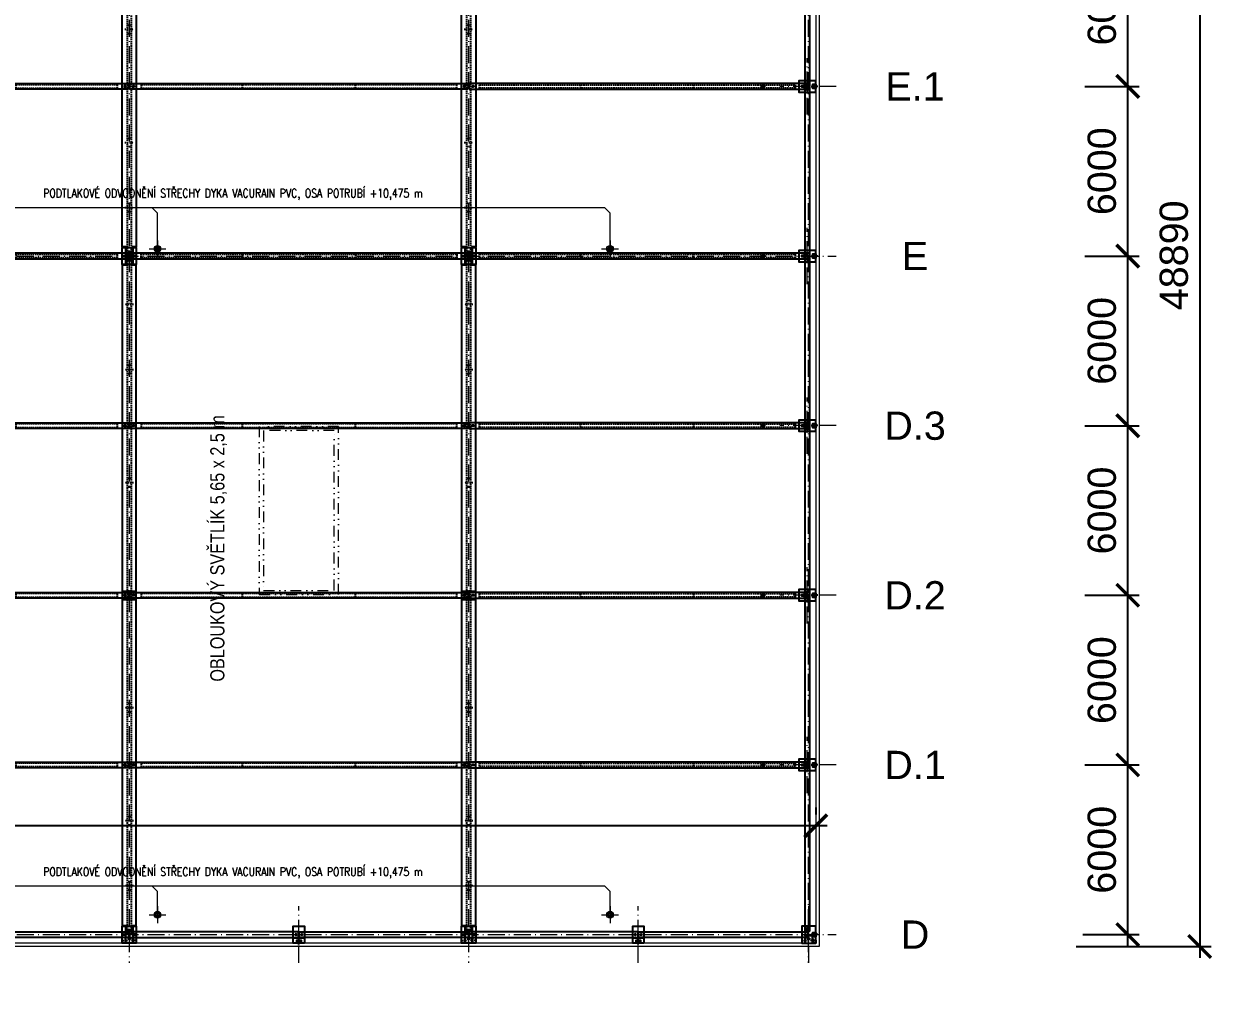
# Model space of a CAD drawing. Header units: millimetres. Extents: x 325046 to 1268204, y 1875583 to 2761998.
# Drawn here: x 1050350 to 1092370, y 2124633 to 2158959 of the extents above; entities that cross this region are included whole.
import ezdxf
from ezdxf.enums import TextEntityAlignment as Align

# ---------------------------------------------------------------- set-up
doc = ezdxf.new("R2010")
doc.units = ezdxf.units.MM
doc.header["$LTSCALE"] = 100
doc.header["$PDMODE"] = 65
for name, pattern in [('ACAD_ISO10W100', [18.5, 12, -3, 0.5, -3]), ('DASHDOT', [1, 0.5, -0.25, 0, -0.25]), ('DASHED', [0.75, 0.5, -0.25]), ('DIVIDE', [31.75, 12.7, -6.35, 0, -6.35, 0, -6.35]), ('SO02_F11anp01$0${ Leader Line}', [0])]:
    doc.linetypes.add(name, pattern=pattern)
for name, color, linetype in [('025', 1, 'Continuous'), ('035', 7, 'Continuous'), ('070', 6, 'Continuous'), ('DEHA', 2, 'Continuous'), ('KOTY', 2, 'Continuous'), ('Kóty osové', 5, 'Continuous'), ('POPIS', 7, 'Continuous')]:
    doc.layers.add(name, color=color, linetype=linetype)
for name, color, linetype, lineweight, true_color in [('Korabek-text', 7, 'Continuous', 0, 0x7a7a7a), ('Korabek-trasy', 7, 'Continuous', 30, 0x7478c3), ('Korabek-vpuste', 7, 'Continuous', 30, 0x6f7ceb), ('Světlíky', 7, 'DIVIDE', 15, 0xf81696)]:
    doc.layers.add(name, color=color, linetype=linetype, lineweight=lineweight, true_color=true_color)
doc.layers.add('Objekty - osy', color=5, linetype='ACAD_ISO10W100', lineweight=20)
doc.layers.add('OBVODOVÝ PLÁŠŤ', color=2, linetype='Continuous', lineweight=9)
doc.layers.add('Popis OS', color=7, linetype='Continuous', true_color=0xbd0a5d)
doc.layers.add('Příprava na dock', color=7, linetype='Continuous', true_color=0x616161)
doc.styles.add('ARIAL NARROW', font='ARIALN.TTF')
doc.styles.add('ARIL-TENKÝ', font='arial.ttf')
doc.styles.add('ROMANS', font='romans.shx', dxfattribs={"width": 0.8})
doc.dimstyles.new('400', dxfattribs={"dimscale": 400, "dimtxt": 2.5, "dimasz": 2, "dimexe": 1, "dimexo": 12, "dimgap": 1, "dimtad": 1, "dimdec": 0, "dimzin": 0, "dimdsep": 46, "dimtxsty": 'ARIL-TENKÝ', "dimblk": 'ARCHTICK', "dimcen": 4, "dimdle": 1, "dimclrd": 256, "dimclre": 256, "dimclrt": 7, "dimadec": 0, "dimazin": 0, "dimtfac": 1, "dimtdec": 0, "dimtix": 1, "dimtofl": 0, "dimtmove": 0, "dimatfit": 0, "dimldrblk": 'OBLIQUE', "dimfxl": 1, "dimtolj": 1, "dimtzin": 0, "dimlwd": -1, "dimlwe": -1, "dimarcsym": 0})

# ---------------------------------------------------------------- blocks, each defined once
blk = doc.blocks.new('L1_PU')
at = {"layer": '035', "color": 0}
blk.add_lwpolyline([(1717306, -4886866), (1705346, -4886866), (1705346, -4886666), (1717306, -4886666)], close=True, dxfattribs=at)
at = {"layer": '035'}
for points in [[(1705446, -4886746), (1705506, -4886746), (1705506, -4886786), (1705446, -4886786)], [(1717206, -4886746), (1717146, -4886746), (1717146, -4886786), (1717206, -4886786)]]:
    blk.add_lwpolyline(points, close=True, dxfattribs=at)
at = {"layer": '035', "color": 0, "linetype": 'DASHED'}
blk.add_lwpolyline([(1716906, -4886706), (1705746, -4886706), (1705746, -4886826), (1716906, -4886826)], close=True, dxfattribs=at)
at = {"layer": '035', "linetype": 'DASHED'}
for points in [[(1709326, -4886826), (1709326, -4886706)], [(1713326, -4886826), (1713326, -4886706)]]:
    blk.add_lwpolyline(points, dxfattribs=at)
at = {"layer": 'Příprava na dock', "linetype": 'DASHDOT', "ltscale": 0.5}
for points in [[(1705426, -4886766), (1705526, -4886766)], [(1705476, -4886716), (1705476, -4886816)], [(1717126, -4886766), (1717226, -4886766)], [(1717176, -4886716), (1717176, -4886816)]]:
    blk.add_lwpolyline(points, dxfattribs=at)
blk = doc.blocks.new('L1.1_PŮDORYS')
at = {"layer": '035'}
for points in [[(1507676, -5195314), (1507676, -5195314), (1507676, -5195314), (1507676, -5207274), (1507676, -5207274), (1507676, -5207274), (1507676, -5207274), (1507676, -5207274), (1507876, -5207274), (1507876, -5207274), (1507876, -5207274), (1507876, -5207274), (1507876, -5207274), (1507876, -5195314), (1507876, -5195314), (1507876, -5195314), (1507876, -5195314), (1507676, -5195314)], [(1507756, -5195454), (1507796, -5195454), (1507796, -5195514), (1507756, -5195514)], [(1507756, -5207134), (1507796, -5207134), (1507796, -5207074), (1507756, -5207074)]]:
    blk.add_lwpolyline(points, close=True, dxfattribs=at)
at = {"layer": '035', "linetype": 'DASHED'}
blk.add_lwpolyline([(1507836, -5195714), (1507836, -5206874), (1507716, -5206874), (1507716, -5195714)], close=True, dxfattribs=at)
for points in [[(1507716, -5199294), (1507836, -5199294)], [(1507716, -5203294), (1507836, -5203294)]]:
    blk.add_lwpolyline(points, dxfattribs=at)
at = {"layer": 'Příprava na dock', "linetype": 'DASHDOT', "ltscale": 0.5}
for points in [[(1507826, -5195484), (1507726, -5195484)], [(1507776, -5195534), (1507776, -5195434)], [(1507826, -5207104), (1507726, -5207104)], [(1507776, -5207154), (1507776, -5207054)]]:
    blk.add_lwpolyline(points, dxfattribs=at)
blk = doc.blocks.new('V1')
at = {"layer": '025'}
h = blk.add_hatch(color=256, dxfattribs=at)
h.dxf.hatch_style = 1
h.paths.add_polyline_path([(1708921, -4904766, -1), (1708901, -4904766, -1)])
h = blk.add_hatch(color=256, dxfattribs=at)
h.dxf.hatch_style = 1
h.paths.add_polyline_path([(1709201, -4904766, 1), (1709221, -4904766, 1)])
h = blk.add_hatch(color=256, dxfattribs=at)
h.dxf.hatch_style = 1
h.paths.add_polyline_path([(1708921, -4910766, -1), (1708901, -4910766, -1)])
h = blk.add_hatch(color=256, dxfattribs=at)
h.dxf.hatch_style = 1
h.paths.add_polyline_path([(1709201, -4910766, 1), (1709221, -4910766, 1)])
h = blk.add_hatch(color=256, dxfattribs=at)
h.dxf.hatch_style = 1
h.paths.add_polyline_path([(1708921, -4916766, -1), (1708901, -4916766, -1)])
h = blk.add_hatch(color=256, dxfattribs=at)
h.dxf.hatch_style = 1
h.paths.add_polyline_path([(1709201, -4916766, 1), (1709221, -4916766, 1)])
at = {"layer": '025', "linetype": 'DASHED', "ltscale": 0.5}
for centre in [(1709061, -4898916), (1709061, -4922616)]:
    blk.add_circle(centre, 12.5, dxfattribs=at)
at = {"layer": '025'}
for centre in [(1708911, -4904766), (1709211, -4904766), (1708911, -4910766), (1709211, -4910766), (1708911, -4916766), (1709211, -4916766)]:
    blk.add_circle(centre, 10, dxfattribs=at)
at = {"layer": '035'}
blk.add_lwpolyline([(1708951, -4922446), (1708811, -4922446), (1708811, -4922446), (1708811, -4922446), (1708811, -4899086), (1708951, -4899086), (1708951, -4898786), (1709171, -4898786), (1709171, -4899086), (1709171, -4899086), (1709311, -4899086), (1709311, -4922446), (1709311, -4922446), (1709311, -4922446), (1709171, -4922446), (1709171, -4922746), (1708951, -4922746)], close=True, dxfattribs=at)
at = {"layer": '035', "linetype": 'DASHED'}
blk.add_lwpolyline([(1709126, -4898786), (1708996, -4898786), (1708996, -4922746), (1709126, -4922746)], close=True, dxfattribs=at)
at = {"layer": '035', "linetype": 'DASHED', "ltscale": 0.8}
for points in [[(1709126, -4900336), (1708996, -4900336)], [(1709126, -4900636), (1708996, -4900636)], [(1709126, -4902636), (1708996, -4902636)], [(1709126, -4902936), (1708996, -4902936)], [(1709126, -4906636), (1708996, -4906636)], [(1709126, -4906936), (1708996, -4906936)], [(1709121, -4910616), (1709001, -4910616)], [(1709121, -4910916), (1709001, -4910916)], [(1709126, -4914596), (1708996, -4914596)], [(1709126, -4914896), (1708996, -4914896)], [(1709126, -4918596), (1708996, -4918596)], [(1709126, -4918896), (1708996, -4918896)], [(1709126, -4920896), (1708996, -4920896)], [(1709126, -4921196), (1708996, -4921196)]]:
    blk.add_lwpolyline(points, dxfattribs=at)
at = {"layer": '035'}
for points in [[(1708811, -4910616), (1709311, -4910616)], [(1708811, -4910916), (1709311, -4910916)]]:
    blk.add_lwpolyline(points, dxfattribs=at)
at = {"layer": 'Příprava na dock', "linetype": 'DASHDOT', "ltscale": 0.2}
for points in [[(1709011, -4898916), (1709111, -4898916)], [(1709061, -4898966), (1709061, -4898866)], [(1709061, -4922666), (1709061, -4922566)], [(1709111, -4922616), (1709011, -4922616)]]:
    blk.add_lwpolyline(points, dxfattribs=at)
at = {"layer": 'Příprava na dock', "linetype": 'DASHDOT', "ltscale": 0.8}
for points in [[(1709216, -4900486), (1708906, -4900486)], [(1709216, -4902786), (1708906, -4902786)], [(1709216, -4906786), (1708906, -4906786)], [(1709216, -4914746), (1708906, -4914746)], [(1709216, -4918746), (1708906, -4918746)], [(1709216, -4921046), (1708906, -4921046)]]:
    blk.add_lwpolyline(points, dxfattribs=at)
at = {"layer": 'Příprava na dock', "linetype": 'DASHDOT', "ltscale": 0.5}
for points in [[(1708861, -4904766), (1708961, -4904766)], [(1708911, -4904816), (1708911, -4904716)], [(1709261, -4904766), (1709161, -4904766)], [(1709211, -4904816), (1709211, -4904716)], [(1708861, -4910766), (1708961, -4910766)], [(1708911, -4910816), (1708911, -4910716)], [(1709261, -4910766), (1709161, -4910766)], [(1709211, -4910816), (1709211, -4910716)], [(1708861, -4916766), (1708961, -4916766)], [(1708911, -4916816), (1708911, -4916716)], [(1709261, -4916766), (1709161, -4916766)], [(1709211, -4916816), (1709211, -4916716)]]:
    blk.add_lwpolyline(points, dxfattribs=at)
blk = doc.blocks.new('S1 STŘECHA')
at = {"layer": '025'}
h = blk.add_hatch(color=256, dxfattribs=at)
h.dxf.hatch_style = 1
edge = h.paths.add_edge_path()
edge.add_arc((1682139, -5081019), 10, 0, 360)
h = blk.add_hatch(color=256, dxfattribs=at)
h.dxf.hatch_style = 1
edge = h.paths.add_edge_path()
edge.add_arc((1682519, -5081019), 10, 0, 360)
for centre in [(1682139, -5081019), (1682519, -5081019)]:
    blk.add_circle(centre, 10, dxfattribs=at)
at = {"layer": '035', "linetype": 'DASHED'}
for centre in [(1682329, -5080869), (1682329, -5081169)]:
    blk.add_circle(centre, 30, dxfattribs=at)
at = {"layer": '070', "ltscale": 0.5}
blk.add_lwpolyline([(1682079, -5080719), (1682579, -5080719), (1682579, -5081319), (1682079, -5081319)], close=True, dxfattribs=at)
for points in [[(1682199, -5080719), (1682199, -5081319)], [(1682459, -5080719), (1682459, -5081319)]]:
    blk.add_lwpolyline(points, dxfattribs=at)
at = {"layer": 'Příprava na dock', "linetype": 'DASHDOT', "ltscale": 0.5}
for points in [[(1682139, -5081069), (1682139, -5080969)], [(1682279, -5080869), (1682379, -5080869)], [(1682329, -5080819), (1682329, -5080919)], [(1682519, -5081069), (1682519, -5080969)], [(1682189, -5081019), (1682089, -5081019)], [(1682279, -5081169), (1682379, -5081169)], [(1682329, -5081119), (1682329, -5081219)], [(1682569, -5081019), (1682469, -5081019)]]:
    blk.add_lwpolyline(points, dxfattribs=at)
blk = doc.blocks.new('V2')
at = {"layer": '025'}
h = blk.add_hatch(color=256, dxfattribs=at)
h.dxf.hatch_style = 1
h.paths.add_polyline_path([(1705186, -4880766, -1), (1705166, -4880766, -1)])
h = blk.add_hatch(color=256, dxfattribs=at)
h.dxf.hatch_style = 1
h.paths.add_polyline_path([(1705466, -4880766, 1), (1705486, -4880766, 1)])
h = blk.add_hatch(color=256, dxfattribs=at)
h.dxf.hatch_style = 1
h.paths.add_polyline_path([(1705186, -4886766, -1), (1705166, -4886766, -1)])
h = blk.add_hatch(color=256, dxfattribs=at)
h.dxf.hatch_style = 1
h.paths.add_polyline_path([(1705466, -4886766, 1), (1705486, -4886766, 1)])
h = blk.add_hatch(color=256, dxfattribs=at)
h.dxf.hatch_style = 1
h.paths.add_polyline_path([(1705186, -4892766, -1), (1705166, -4892766, -1)])
h = blk.add_hatch(color=256, dxfattribs=at)
h.dxf.hatch_style = 1
h.paths.add_polyline_path([(1705466, -4892766, 1), (1705486, -4892766, 1)])
at = {"layer": 'Příprava na dock'}
h = blk.add_hatch(dxfattribs=at)
h.set_pattern_fill('ANSI31', color=256, scale=250, angle=180)
h.set_pattern_definition([(225, (602695.915, -9703834.77), (22.09708691, -22.09708691), [])])
edge = h.paths.add_edge_path()
edge.add_arc((1705326, -4876786), 50, 0, 360)
at = {"layer": '025', "linetype": 'DASHED', "ltscale": 0.5}
for centre in [(1705326, -4874866), (1705326, -4898616)]:
    blk.add_circle(centre, 12.5, dxfattribs=at)
at = {"layer": '025'}
for centre, radius in [((1705326, -4876786), 50), ((1705176, -4880766), 10), ((1705476, -4880766), 10), ((1705176, -4886766), 10), ((1705476, -4886766), 10), ((1705176, -4892766), 10), ((1705476, -4892766), 10)]:
    blk.add_circle(centre, radius, dxfattribs=at)
at = {"layer": '035'}
blk.add_lwpolyline([(1705216, -4875036), (1705076, -4875036), (1705076, -4875036), (1705076, -4875036), (1705076, -4898446), (1705216, -4898446), (1705216, -4898746), (1705436, -4898746), (1705436, -4898446), (1705436, -4898446), (1705576, -4898446), (1705576, -4875036), (1705576, -4875036), (1705576, -4875036), (1705436, -4875036), (1705436, -4874736), (1705216, -4874736)], close=True, dxfattribs=at)
for points in [[(1705216, -4874836), (1705436, -4874836)], [(1705076, -4886616), (1705576, -4886616)], [(1705076, -4886916), (1705576, -4886916)]]:
    blk.add_lwpolyline(points, dxfattribs=at)
at = {"layer": '035', "linetype": 'DASHED'}
blk.add_lwpolyline([(1705391, -4874736), (1705261, -4874736), (1705261, -4898746), (1705391, -4898746)], close=True, dxfattribs=at)
at = {"layer": '035', "linetype": 'DASHED', "ltscale": 0.8}
for points in [[(1705391, -4876336), (1705261, -4876336)], [(1705391, -4876636), (1705261, -4876636)], [(1705391, -4878636), (1705261, -4878636)], [(1705391, -4878936), (1705261, -4878936)], [(1705391, -4882636), (1705261, -4882636)], [(1705391, -4882936), (1705261, -4882936)], [(1705386, -4886616), (1705266, -4886616)], [(1705386, -4886916), (1705266, -4886916)], [(1705391, -4890596), (1705261, -4890596)], [(1705391, -4890896), (1705261, -4890896)], [(1705391, -4894596), (1705261, -4894596)], [(1705391, -4894896), (1705261, -4894896)], [(1705391, -4896896), (1705261, -4896896)], [(1705391, -4897196), (1705261, -4897196)]]:
    blk.add_lwpolyline(points, dxfattribs=at)
at = {"layer": 'DEHA', "color": 3, "linetype": 'DASHDOT', "ltscale": 0.9}
for points in [[(1705326, -4876589), (1705326, -4876983)], [(1705523, -4876786), (1705129, -4876786)]]:
    blk.add_lwpolyline(points, dxfattribs=at)
at = {"layer": 'Příprava na dock', "linetype": 'DASHDOT', "ltscale": 0.2}
for points in [[(1705276, -4874866), (1705376, -4874866)], [(1705326, -4874916), (1705326, -4874816)], [(1705376, -4898616), (1705276, -4898616)], [(1705326, -4898666), (1705326, -4898566)]]:
    blk.add_lwpolyline(points, dxfattribs=at)
at = {"layer": 'Příprava na dock', "linetype": 'DASHDOT', "ltscale": 0.8}
for points in [[(1705481, -4876486), (1705171, -4876486)], [(1705481, -4878786), (1705171, -4878786)], [(1705481, -4882786), (1705171, -4882786)], [(1705481, -4890746), (1705171, -4890746)], [(1705481, -4894746), (1705171, -4894746)], [(1705481, -4897046), (1705171, -4897046)]]:
    blk.add_lwpolyline(points, dxfattribs=at)
at = {"layer": 'Příprava na dock', "linetype": 'DASHDOT', "ltscale": 0.5}
for points in [[(1705126, -4880766), (1705226, -4880766)], [(1705176, -4880816), (1705176, -4880716)], [(1705526, -4880766), (1705426, -4880766)], [(1705476, -4880816), (1705476, -4880716)], [(1705126, -4886766), (1705226, -4886766)], [(1705176, -4886816), (1705176, -4886716)], [(1705526, -4886766), (1705426, -4886766)], [(1705476, -4886816), (1705476, -4886716)], [(1705176, -4892816), (1705176, -4892716)], [(1705476, -4892816), (1705476, -4892716)], [(1705126, -4892766), (1705226, -4892766)], [(1705526, -4892766), (1705426, -4892766)]]:
    blk.add_lwpolyline(points, dxfattribs=at)
blk = doc.blocks.new('ZT5')
at = {"layer": '035', "ltscale": 0.5}
blk.add_lwpolyline([(1666354, -5008906), (1666354, -5014886), (1666194, -5014886), (1666194, -5008906)], close=True, dxfattribs=at)
at = {"layer": '035'}
for points in [[(1666254, -5008966), (1666294, -5008966), (1666294, -5009026), (1666254, -5009026)], [(1666254, -5014826), (1666294, -5014826), (1666294, -5014766), (1666254, -5014766)]]:
    blk.add_lwpolyline(points, close=True, dxfattribs=at)
at = {"layer": 'Příprava na dock', "linetype": 'DASHDOT', "ltscale": 0.5}
for points in [[(1666224, -5008996), (1666324, -5008996)], [(1666224, -5008996), (1666324, -5008996)], [(1666274, -5009046), (1666274, -5008946)], [(1666274, -5008946), (1666274, -5009046)], [(1666224, -5014796), (1666324, -5014796)], [(1666224, -5014796), (1666324, -5014796)], [(1666274, -5014746), (1666274, -5014846)], [(1666274, -5014846), (1666274, -5014746)]]:
    blk.add_lwpolyline(points, dxfattribs=at)
blk = doc.blocks.new('S1.1_PU')
at = {"layer": '025'}
h = blk.add_hatch(color=256, dxfattribs=at)
h.dxf.hatch_style = 1
edge = h.paths.add_edge_path()
edge.add_arc((916339, -5726454), 10, 0, 360)
h = blk.add_hatch(color=256, dxfattribs=at)
h.dxf.hatch_style = 1
edge = h.paths.add_edge_path()
edge.add_arc((916719, -5726454), 10, 0, 360)
at = {"layer": '025', "linetype": 'DASHED', "ltscale": 0.5}
for points in [[(916389, -5726594), (916389, -5726744), (916399, -5726744), (916399, -5726594)], [(916669, -5726594), (916669, -5726744), (916659, -5726744), (916659, -5726594)]]:
    blk.add_lwpolyline(points, close=True, dxfattribs=at)
at = {"layer": '025'}
for centre in [(916339, -5726454), (916719, -5726454)]:
    blk.add_circle(centre, 10, dxfattribs=at)
at = {"layer": '035', "linetype": 'DASHED'}
for centre in [(916529, -5726304), (916529, -5726604)]:
    blk.add_circle(centre, 30, dxfattribs=at)
at = {"layer": '070', "ltscale": 0.5}
blk.add_lwpolyline([(916279, -5726154), (916779, -5726154), (916779, -5726754), (916279, -5726754)], close=True, dxfattribs=at)
for points in [[(916399, -5726154), (916399, -5726754)], [(916659, -5726154), (916659, -5726754)]]:
    blk.add_lwpolyline(points, dxfattribs=at)
at = {"layer": 'Příprava na dock', "linetype": 'DASHDOT', "ltscale": 0.5}
for points in [[(916339, -5726504), (916339, -5726404)], [(916479, -5726304), (916579, -5726304)], [(916529, -5726254), (916529, -5726354)], [(916719, -5726504), (916719, -5726404)], [(916389, -5726454), (916289, -5726454)], [(916314, -5726669), (916474, -5726669)], [(916479, -5726604), (916579, -5726604)], [(916529, -5726554), (916529, -5726654)], [(916744, -5726669), (916584, -5726669)], [(916769, -5726454), (916669, -5726454)]]:
    blk.add_lwpolyline(points, dxfattribs=at)
blk = doc.blocks.new('ZT7_PU')
at = {"layer": '035', "ltscale": 0.5}
blk.add_lwpolyline([(916519, -5726554), (910539, -5726554), (910539, -5726354), (916519, -5726354)], close=True, dxfattribs=at)
at = {"layer": '035'}
for centre in [(910629, -5726454), (916339, -5726454)]:
    blk.add_circle(centre, 25, dxfattribs=at)
at = {"layer": 'Příprava na dock', "linetype": 'DASHDOT', "ltscale": 0.5}
for points in [[(910629, -5726504), (910629, -5726404)], [(916339, -5726504), (916339, -5726404)], [(910679, -5726454), (910579, -5726454)], [(916389, -5726454), (916289, -5726454)]]:
    blk.add_lwpolyline(points, dxfattribs=at)
blk = doc.blocks.new('S3 STŘECHA')
at = {"layer": '025'}
h = blk.add_hatch(color=256, dxfattribs=at)
h.dxf.hatch_style = 1
edge = h.paths.add_edge_path()
edge.add_arc((1676229, -5009069), 10, 0, 360)
h = blk.add_hatch(color=256, dxfattribs=at)
h.dxf.hatch_style = 1
edge = h.paths.add_edge_path()
edge.add_arc((1676429, -5009069), 10, 0, 360)
at = {"layer": 'Příprava na dock', "ltscale": 0.5}
h = blk.add_hatch(dxfattribs=at)
h.set_pattern_fill('ANSI31', color=256, scale=250, angle=180)
h.set_pattern_definition([(225, (3441714.858, -9982104.093), (22.09708691, -22.09708691), [])])
h.paths.add_polyline_path([(1676404, -5008769), (1676254, -5008769), (1676254, -5008869), (1676404, -5008869)])
at = {"layer": '025', "ltscale": 0.5}
blk.add_lwpolyline([(1676404, -5008769), (1676254, -5008769), (1676254, -5008869), (1676404, -5008869)], close=True, dxfattribs=at)
at = {"layer": '025', "linetype": 'DASHED', "ltscale": 0.5}
blk.add_lwpolyline([(1676404, -5008769), (1676254, -5008769), (1676254, -5008779), (1676404, -5008779)], close=True, dxfattribs=at)
at = {"layer": '025'}
for centre in [(1676229, -5009069), (1676429, -5009069)]:
    blk.add_circle(centre, 10, dxfattribs=at)
at = {"layer": '070', "ltscale": 0.5}
blk.add_lwpolyline([(1676529, -5008769), (1676129, -5008769), (1676129, -5009369), (1676529, -5009369)], close=True, dxfattribs=at)
blk.add_lwpolyline([(1676129, -5008949), (1676529, -5008949)], dxfattribs=at)
at = {"layer": 'Příprava na dock', "linetype": 'DASHDOT', "ltscale": 0.5}
for points in [[(1676329, -5008694), (1676329, -5008944)], [(1676179, -5009069), (1676279, -5009069)], [(1676229, -5009019), (1676229, -5009119)], [(1676479, -5009069), (1676379, -5009069)], [(1676429, -5009019), (1676429, -5009119)]]:
    blk.add_lwpolyline(points, dxfattribs=at)
blk = doc.blocks.new('L3_PU')
at = {"layer": 'Příprava na dock'}
h = blk.add_hatch(dxfattribs=at)
h.set_pattern_fill('ANSI31', color=256, scale=100, angle=360)
h.set_pattern_definition([(315, (-652569.894, -11071152.276), (-8.838834765, -8.838834765), [])])
edge = h.paths.add_edge_path()
edge.add_arc((866929, -5756454), 50, 0, 360)
at = {"layer": '025'}
blk.add_circle((866929, -5756454), 50, dxfattribs=at)
at = {"layer": '035'}
for points in [[(856549, -5756554), (868404, -5756554), (868404, -5756354), (856549, -5756354)], [(856649, -5756434), (856709, -5756434), (856709, -5756474), (856649, -5756474)], [(868354, -5756434), (868294, -5756434), (868294, -5756474), (868354, -5756474)]]:
    blk.add_lwpolyline(points, close=True, dxfattribs=at)
at = {"layer": '035', "linetype": 'DASHED'}
blk.add_lwpolyline([(856909, -5756394), (868069, -5756394), (868069, -5756514), (856909, -5756514)], close=True, dxfattribs=at)
for points in [[(860489, -5756514), (860489, -5756394)], [(864489, -5756514), (864489, -5756394)]]:
    blk.add_lwpolyline(points, dxfattribs=at)
at = {"layer": 'Příprava na dock', "linetype": 'DASHDOT', "ltscale": 0.5}
for points in [[(856729, -5756454), (856629, -5756454)], [(856679, -5756404), (856679, -5756504)], [(868374, -5756454), (868274, -5756454)], [(868324, -5756404), (868324, -5756504)]]:
    blk.add_lwpolyline(points, dxfattribs=at)
at = {"layer": 'Příprava na dock', "linetype": 'DASHDOT'}
for points in [[(867029, -5756454), (866829, -5756454)], [(866929, -5756354), (866929, -5756554)]]:
    blk.add_lwpolyline(points, dxfattribs=at)
blk = doc.blocks.new('L3.1_PU')
at = {"layer": 'Příprava na dock'}
h = blk.add_hatch(dxfattribs=at)
h.set_pattern_fill('ANSI31', color=256, scale=100, angle=360)
h.set_pattern_definition([(315, (-652569.894, -11065152.276), (-8.838834765, -8.838834765), [])])
edge = h.paths.add_edge_path()
edge.add_arc((866929, -5750454), 50, 0, 360)
at = {"layer": '025'}
blk.add_circle((866929, -5750454), 50, dxfattribs=at)
at = {"layer": '035'}
for points in [[(856549, -5750554), (868404, -5750554), (868404, -5750354), (856549, -5750354)], [(856689, -5750434), (856749, -5750434), (856749, -5750474), (856689, -5750474)], [(868354, -5750434), (868294, -5750434), (868294, -5750474), (868354, -5750474)]]:
    blk.add_lwpolyline(points, close=True, dxfattribs=at)
at = {"layer": '035', "linetype": 'DASHED'}
blk.add_lwpolyline([(856909, -5750394), (868069, -5750394), (868069, -5750514), (856909, -5750514)], close=True, dxfattribs=at)
for points in [[(860489, -5750514), (860489, -5750394)], [(864489, -5750514), (864489, -5750394)]]:
    blk.add_lwpolyline(points, dxfattribs=at)
at = {"layer": 'Příprava na dock', "linetype": 'DASHDOT'}
for points in [[(866929, -5750354), (866929, -5750554)], [(867029, -5750454), (866829, -5750454)]]:
    blk.add_lwpolyline(points, dxfattribs=at)
at = {"layer": 'Příprava na dock', "linetype": 'DASHDOT', "ltscale": 0.5}
for points in [[(856769, -5750454), (856669, -5750454)], [(856719, -5750404), (856719, -5750504)], [(868374, -5750454), (868274, -5750454)], [(868324, -5750404), (868324, -5750504)]]:
    blk.add_lwpolyline(points, dxfattribs=at)
blk = doc.blocks.new('S5_PU')
at = {"layer": '025'}
h = blk.add_hatch(color=256, dxfattribs=at)
h.dxf.hatch_style = 1
edge = h.paths.add_edge_path()
edge.add_arc((868504, -5750354), 10, 0, 360)
h = blk.add_hatch(color=256, dxfattribs=at)
h.dxf.hatch_style = 1
edge = h.paths.add_edge_path()
edge.add_arc((868324, -5750454), 10, 0, 360)
h = blk.add_hatch(color=256, dxfattribs=at)
h.dxf.hatch_style = 1
edge = h.paths.add_edge_path()
edge.add_arc((868504, -5750554), 10, 0, 360)
h = blk.add_hatch(color=256, dxfattribs=at)
h.dxf.hatch_style = 1
edge = h.paths.add_edge_path()
edge.add_arc((868684, -5750454), 10, 0, 360)
at = {"layer": 'Příprava na dock', "ltscale": 0.5}
h = blk.add_hatch(dxfattribs=at)
h.set_pattern_fill('ANSI31', color=256, scale=250, angle=270)
h.set_pattern_definition([(225, (-4104531.804, -3985067.986), (-22.09708691, 22.09708691), [])])
h.paths.add_polyline_path([(868804, -5750379), (868804, -5750529), (868704, -5750529), (868704, -5750379)])
at = {"layer": '025', "ltscale": 0.5}
blk.add_lwpolyline([(868804, -5750379), (868804, -5750529), (868704, -5750529), (868704, -5750379)], close=True, dxfattribs=at)
at = {"layer": '025', "linetype": 'DASHED', "ltscale": 0.5}
blk.add_lwpolyline([(868804, -5750379), (868804, -5750529), (868794, -5750529), (868794, -5750379)], close=True, dxfattribs=at)
at = {"layer": '025'}
for centre in [(868504, -5750354), (868324, -5750454), (868504, -5750554), (868684, -5750454)]:
    blk.add_circle(centre, 10, dxfattribs=at)
at = {"layer": '070', "ltscale": 0.5}
blk.add_lwpolyline([(868804, -5750654), (868804, -5750254), (868204, -5750254), (868204, -5750654)], close=True, dxfattribs=at)
at = {"layer": 'Příprava na dock', "linetype": 'DASHDOT', "ltscale": 0.5}
for points in [[(868454, -5750354), (868554, -5750354)], [(868454, -5750354), (868554, -5750354)], [(868504, -5750304), (868504, -5750404)], [(868504, -5750404), (868504, -5750304)], [(868374, -5750454), (868274, -5750454)], [(868324, -5750404), (868324, -5750504)], [(868454, -5750554), (868554, -5750554)], [(868454, -5750554), (868554, -5750554)], [(868504, -5750604), (868504, -5750504)], [(868504, -5750504), (868504, -5750604)], [(868879, -5750454), (868629, -5750454)], [(868634, -5750454), (868734, -5750454)], [(868684, -5750404), (868684, -5750504)]]:
    blk.add_lwpolyline(points, dxfattribs=at)
blk = doc.blocks.new('ZT19_PU')
at = {"layer": '035', "ltscale": 0.5}
blk.add_lwpolyline([(928519, -5814554), (922539, -5814554), (922539, -5814354), (928519, -5814354)], close=True, dxfattribs=at)
at = {"layer": '035'}
for centre in [(922629, -5814454), (928429, -5814454)]:
    blk.add_circle(centre, 25, dxfattribs=at)
at = {"layer": 'Příprava na dock', "linetype": 'DASHDOT', "ltscale": 0.5}
for points in [[(922679, -5814454), (922579, -5814454)], [(922629, -5814504), (922629, -5814404)], [(928379, -5814454), (928479, -5814454)], [(928429, -5814504), (928429, -5814404)]]:
    blk.add_lwpolyline(points, dxfattribs=at)
blk = doc.blocks.new('L100-10')
at = {"layer": 'Příprava na dock', "ltscale": 0.5}
h = blk.add_hatch(dxfattribs=at)
h.set_pattern_fill('ANSI31', color=256, scale=100, angle=-180)
h.set_pattern_definition([(225, (1703709.116, -4908468.678), (8.838834765, -8.838834765), [])])
edge = h.paths.add_edge_path()
edge.add_arc((-4, 94), 6, 90, 180, ccw=False)
edge.add_line((-4, 100), (0, 100))
edge.add_line((0, 100), (0, 0))
edge.add_line((0, 0), (-100, 0))
edge.add_line((-100, 0), (-100, 4))
edge.add_arc((-94, 4), 6, 90, 180, ccw=False)
edge.add_line((-94, 10), (-22, 10))
edge.add_arc((-22, 22), 12, 270, 360)
edge.add_line((-10, 22), (-10, 94))
at = {"layer": '025'}
blk.add_lwpolyline([(-10, 94, -0.414214), (-4, 100), (0, 100), (0, 0), (-100, 0), (-100, 4, -0.414214), (-94, 10), (-22, 10, 0.414214), (-10, 22)], format="xyb", close=True, dxfattribs=at)
blk = doc.blocks.new('S16_PU')
at = {"layer": '025'}
h = blk.add_hatch(color=256, dxfattribs=at)
h.dxf.hatch_style = 1
edge = h.paths.add_edge_path()
edge.add_arc((928504, -5816254), 10, 0, 360)
h = blk.add_hatch(color=256, dxfattribs=at)
h.dxf.hatch_style = 1
edge = h.paths.add_edge_path()
edge.add_arc((928429, -5816454), 10, 0, 360)
h = blk.add_hatch(color=256, dxfattribs=at)
h.dxf.hatch_style = 1
edge = h.paths.add_edge_path()
edge.add_arc((928679, -5816454), 10, 0, 360)
at = {"layer": 'Příprava na dock', "ltscale": 0.5}
h = blk.add_hatch(dxfattribs=at)
h.set_pattern_fill('ANSI31', color=256, scale=250, angle=270)
h.set_pattern_definition([(225, (-4044531.804, -4051067.986), (-22.09708691, 22.09708691), [])])
h.paths.add_polyline_path([(928804, -5816379), (928804, -5816529), (928704, -5816529), (928704, -5816379)])
at = {"layer": '025', "linetype": 'DASHED', "ltscale": 0.5}
for points in [[(928414, -5816594), (928414, -5816744), (928424, -5816744), (928424, -5816594)], [(928694, -5816594), (928694, -5816744), (928684, -5816744), (928684, -5816594)], [(928804, -5816379), (928804, -5816529), (928794, -5816529), (928794, -5816379)]]:
    blk.add_lwpolyline(points, close=True, dxfattribs=at)
at = {"layer": '025', "ltscale": 0.5}
blk.add_lwpolyline([(928804, -5816379), (928804, -5816529), (928704, -5816529), (928704, -5816379)], close=True, dxfattribs=at)
at = {"layer": '025'}
for centre in [(928504, -5816254), (928429, -5816454), (928679, -5816454)]:
    blk.add_circle(centre, 10, dxfattribs=at)
at = {"layer": '035', "linetype": 'DASHED'}
blk.add_circle((928554, -5816604), 30, dxfattribs=at)
at = {"layer": '070', "ltscale": 0.5}
blk.add_lwpolyline([(928804, -5816754), (928804, -5816154), (928304, -5816154), (928304, -5816754)], close=True, dxfattribs=at)
blk.add_lwpolyline([(928684, -5816754), (928684, -5816504), (928424, -5816504), (928424, -5816754)], dxfattribs=at)
at = {"layer": 'Příprava na dock', "linetype": 'DASHDOT', "ltscale": 0.5}
for points in [[(928454, -5816254), (928554, -5816254)], [(928454, -5816254), (928554, -5816254)], [(928504, -5816204), (928504, -5816304)], [(928504, -5816304), (928504, -5816204)], [(928339, -5816669), (928499, -5816669)], [(928479, -5816454), (928379, -5816454)], [(928429, -5816404), (928429, -5816504)], [(928504, -5816604), (928604, -5816604)], [(928554, -5816554), (928554, -5816654)], [(928769, -5816669), (928609, -5816669)], [(928879, -5816454), (928629, -5816454)], [(928629, -5816454), (928729, -5816454)], [(928679, -5816404), (928679, -5816504)]]:
    blk.add_lwpolyline(points, dxfattribs=at)
at = {"layer": '025', "ltscale": 0.5}
blk.add_blockref('L100-10', (928804, -5816754), dxfattribs=at)
blk = doc.blocks.new('ZT2_PU')
at = {"layer": '035', "ltscale": 0.5}
blk.add_lwpolyline([(868424, -5732444), (868424, -5726574), (868584, -5726574), (868584, -5732444)], close=True, dxfattribs=at)
at = {"layer": '035'}
for points in [[(868524, -5726634), (868484, -5726634), (868484, -5726694), (868524, -5726694)], [(868524, -5732384), (868484, -5732384), (868484, -5732324), (868524, -5732324)]]:
    blk.add_lwpolyline(points, close=True, dxfattribs=at)
at = {"layer": 'Příprava na dock', "linetype": 'DASHDOT', "ltscale": 0.5}
for points in [[(868554, -5726664), (868454, -5726664)], [(868554, -5726664), (868454, -5726664)], [(868504, -5726714), (868504, -5726614)], [(868504, -5726614), (868504, -5726714)], [(868554, -5732354), (868454, -5732354)], [(868554, -5732354), (868454, -5732354)], [(868504, -5732304), (868504, -5732404)], [(868504, -5732404), (868504, -5732304)]]:
    blk.add_lwpolyline(points, dxfattribs=at)
blk = doc.blocks.new('_ARCHTICK')
at = {"color": 0, "linetype": 'ByBlock', "const_width": 0.15}
blk.add_lwpolyline([(-0.5, -0.5), (0.5, 0.5)], dxfattribs=at)
blk = doc.blocks.new('*D883')
at = {"layer": 'Defpoints', "color": 0, "transparency": 16777216}
for p in [(1083067, 2132743), (1089382, 2132743), (1082990, 2126743)]:
    blk.add_point(p, dxfattribs=at)
at = {"layer": 'Kóty osové', "transparency": 16777216}
for p, q in [((1089382, 2126343), (1089382, 2133143)), ((1087867, 2132743), (1089782, 2132743)), ((1087790, 2126743), (1089782, 2126743))]:
    blk.add_line(p, q, dxfattribs=at)
at = {"layer": 'Kóty osové', "transparency": 16777216, "xscale": 800, "yscale": 800, "zscale": 800}
for p, rotation in [((1089382, 2132743), 90), ((1089382, 2126743), 270)]:
    blk.add_blockref('_ARCHTICK', p, dxfattribs=dict(at, rotation=rotation))
at = {"layer": 'Kóty osové', "color": 7, "transparency": 16777216, "insert": (1088471, 2129743), "char_height": 1000, "attachment_point": 5, "rotation": 90, "style": 'ARIL-TENKÝ'}
blk.add_mtext('\\A1;6000', dxfattribs=at)
blk = doc.blocks.new('_Oblique')
at = {"color": 0, "lineweight": -2}
blk.add_line((-0.5, -0.5), (0.5, 0.5), dxfattribs=at)
blk = doc.blocks.new('*D884')
at = {"layer": 'Defpoints', "color": 0, "transparency": 16777216}
for p in [(1083067, 2138743), (1089382, 2138743), (1083067, 2132743)]:
    blk.add_point(p, dxfattribs=at)
at = {"layer": 'Kóty osové', "transparency": 16777216}
for p, q in [((1089382, 2132343), (1089382, 2139143)), ((1087867, 2138743), (1089782, 2138743)), ((1087867, 2132743), (1089782, 2132743))]:
    blk.add_line(p, q, dxfattribs=at)
at = {"layer": 'Kóty osové', "transparency": 16777216, "xscale": 800, "yscale": 800, "zscale": 800}
for p, rotation in [((1089382, 2138743), 90), ((1089382, 2132743), 270)]:
    blk.add_blockref('_ARCHTICK', p, dxfattribs=dict(at, rotation=rotation))
at = {"layer": 'Kóty osové', "color": 7, "transparency": 16777216, "insert": (1088471, 2135743), "char_height": 1000, "attachment_point": 5, "rotation": 90, "style": 'ARIL-TENKÝ'}
blk.add_mtext('\\A1;6000', dxfattribs=at)
blk = doc.blocks.new('*D885')
at = {"layer": 'Defpoints', "color": 0, "transparency": 16777216}
for p in [(1083067, 2144743), (1089382, 2144743), (1083067, 2138743)]:
    blk.add_point(p, dxfattribs=at)
at = {"layer": 'Kóty osové', "transparency": 16777216}
for p, q in [((1089382, 2138343), (1089382, 2145143)), ((1087867, 2144743), (1089782, 2144743)), ((1087867, 2138743), (1089782, 2138743))]:
    blk.add_line(p, q, dxfattribs=at)
at = {"layer": 'Kóty osové', "transparency": 16777216, "xscale": 800, "yscale": 800, "zscale": 800}
for p, rotation in [((1089382, 2144743), 90), ((1089382, 2138743), 270)]:
    blk.add_blockref('_ARCHTICK', p, dxfattribs=dict(at, rotation=rotation))
at = {"layer": 'Kóty osové', "color": 7, "transparency": 16777216, "insert": (1088471, 2141743), "char_height": 1000, "attachment_point": 5, "rotation": 90, "style": 'ARIL-TENKÝ'}
blk.add_mtext('\\A1;6000', dxfattribs=at)
blk = doc.blocks.new('*D886')
at = {"layer": 'Defpoints', "color": 0, "transparency": 16777216}
for p in [(1083067, 2150743), (1089382, 2150743), (1083067, 2144743)]:
    blk.add_point(p, dxfattribs=at)
at = {"layer": 'Kóty osové', "transparency": 16777216}
for p, q in [((1089382, 2144343), (1089382, 2151143)), ((1087867, 2150743), (1089782, 2150743)), ((1087867, 2144743), (1089782, 2144743))]:
    blk.add_line(p, q, dxfattribs=at)
at = {"layer": 'Kóty osové', "transparency": 16777216, "xscale": 800, "yscale": 800, "zscale": 800}
for p, rotation in [((1089382, 2150743), 90), ((1089382, 2144743), 270)]:
    blk.add_blockref('_ARCHTICK', p, dxfattribs=dict(at, rotation=rotation))
at = {"layer": 'Kóty osové', "color": 7, "transparency": 16777216, "insert": (1088471, 2147743), "char_height": 1000, "attachment_point": 5, "rotation": 90, "style": 'ARIL-TENKÝ'}
blk.add_mtext('\\A1;6000', dxfattribs=at)
blk = doc.blocks.new('*D887')
at = {"layer": 'Defpoints', "color": 0, "transparency": 16777216}
for p in [(1083067, 2156743), (1089382, 2156743), (1083067, 2150743)]:
    blk.add_point(p, dxfattribs=at)
at = {"layer": 'Kóty osové', "transparency": 16777216}
for p, q in [((1089382, 2150343), (1089382, 2157143)), ((1087867, 2156743), (1089782, 2156743)), ((1087867, 2150743), (1089782, 2150743))]:
    blk.add_line(p, q, dxfattribs=at)
at = {"layer": 'Kóty osové', "transparency": 16777216, "xscale": 800, "yscale": 800, "zscale": 800}
for p, rotation in [((1089382, 2156743), 90), ((1089382, 2150743), 270)]:
    blk.add_blockref('_ARCHTICK', p, dxfattribs=dict(at, rotation=rotation))
at = {"layer": 'Kóty osové', "color": 7, "transparency": 16777216, "insert": (1088471, 2153743), "char_height": 1000, "attachment_point": 5, "rotation": 90, "style": 'ARIL-TENKÝ'}
blk.add_mtext('\\A1;6000', dxfattribs=at)
blk = doc.blocks.new('*D888')
at = {"layer": 'Defpoints', "color": 0, "transparency": 16777216}
for p in [(1083067, 2162743), (1089382, 2162743), (1083067, 2156743)]:
    blk.add_point(p, dxfattribs=at)
at = {"layer": 'Kóty osové', "transparency": 16777216}
for p, q in [((1087867, 2162743), (1089782, 2162743)), ((1089382, 2156343), (1089382, 2163143)), ((1087867, 2156743), (1089782, 2156743))]:
    blk.add_line(p, q, dxfattribs=at)
at = {"layer": 'Kóty osové', "transparency": 16777216, "xscale": 800, "yscale": 800, "zscale": 800}
for p, rotation in [((1089382, 2162743), 90), ((1089382, 2156743), 270)]:
    blk.add_blockref('_ARCHTICK', p, dxfattribs=dict(at, rotation=rotation))
at = {"layer": 'Kóty osové', "color": 7, "transparency": 16777216, "insert": (1088471, 2159743), "char_height": 1000, "attachment_point": 5, "rotation": 90, "style": 'ARIL-TENKÝ'}
blk.add_mtext('\\A1;6000', dxfattribs=at)
blk = doc.blocks.new('*D993')
at = {"layer": 'Defpoints', "color": 0, "transparency": 16777216}
for p in [(1006449, 2130588), (1006449, 2127043), (1078354, 2126443)]:
    blk.add_point(p, dxfattribs=at)
at = {"layer": 'Kóty osové', "transparency": 16777216}
for p, q in [((1006449, 2131843), (1006449, 2130988)), ((1078354, 2131243), (1078354, 2130988)), ((1078754, 2130588), (1006049, 2130588))]:
    blk.add_line(p, q, dxfattribs=at)
at = {"layer": 'Kóty osové', "transparency": 16777216, "xscale": 800, "yscale": 800, "zscale": 800, "rotation": 180}
blk.add_blockref('_ARCHTICK', (1006449, 2130588), dxfattribs=at)
at = {"layer": 'Kóty osové', "transparency": 16777216, "xscale": 800, "yscale": 800, "zscale": 800}
blk.add_blockref('_ARCHTICK', (1078354, 2130588), dxfattribs=at)
at = {"layer": 'Kóty osové', "color": 7, "transparency": 16777216, "insert": (1042401, 2131499), "char_height": 1000, "attachment_point": 5, "style": 'ARIL-TENKÝ'}
blk.add_mtext('\\A1;71905', dxfattribs=at)
blk = doc.blocks.new('*D882')
at = {"layer": 'Defpoints', "color": 0, "transparency": 16777216}
for p in [(1082765, 2175213), (1082765, 2126323), (1091927, 2126323)]:
    blk.add_point(p, dxfattribs=at)
at = {"layer": 'Kóty osové', "transparency": 16777216}
for p, q in [((1091927, 2175613), (1091927, 2125923)), ((1087565, 2175213), (1092327, 2175213)), ((1087565, 2126323), (1092327, 2126323))]:
    blk.add_line(p, q, dxfattribs=at)
at = {"layer": 'Kóty osové', "transparency": 16777216, "xscale": 800, "yscale": 800, "zscale": 800}
for p, rotation in [((1091927, 2175213), 90), ((1091927, 2126323), 270)]:
    blk.add_blockref('_ARCHTICK', p, dxfattribs=dict(at, rotation=rotation))
at = {"layer": 'Kóty osové', "color": 7, "transparency": 16777216, "insert": (1091017, 2150768), "char_height": 1000, "attachment_point": 5, "rotation": 90, "style": 'ARIL-TENKÝ'}
blk.add_mtext('\\A1;48890', dxfattribs=at)
blk = doc.blocks.new('A$C73023567')
at = {"layer": 'Korabek-trasy', "lineweight": 13}
for p, q in [((335875.7, 102565.6), (365074.7, 102565.6)), ((349074.7, 102565.6), (349275, 102365.2)), ((365074.7, 102565.6), (365275, 102365.2)), ((349275, 101095.6), (349275, 102365.2)), ((365275, 101095.6), (365275, 102365.2)), ((335875.7, 78565.6), (365074.7, 78565.6)), ((349074.7, 78565.6), (349275, 78365.2)), ((349275, 77555.6), (349275, 78365.2)), ((365074.7, 78565.6), (365275, 78365.2)), ((365275, 77555.6), (365275, 78365.2))]:
    blk.add_line(p, q, dxfattribs=at)
at = {"layer": 'Korabek-vpuste', "lineweight": 13}
for p, q in [((349275, 101395.6), (349275, 100795.6)), ((365275, 101395.6), (365275, 100795.6)), ((348975, 101095.6), (349575, 101095.6)), ((364975, 101095.6), (365575, 101095.6)), ((349275, 77845.6), (349275, 77245.6)), ((365275, 77845.6), (365275, 77245.6)), ((348975, 77545.6), (349575, 77545.6)), ((364975, 77545.6), (365575, 77545.6))]:
    blk.add_line(p, q, dxfattribs=at)
for centre, radius in [((349275, 101095.6), 120), ((349275, 101095.6), 90), ((349275, 101095.6), 60), ((365275, 101095.6), 120), ((365275, 101095.6), 90), ((365275, 101095.6), 60), ((349275, 77545.6), 120), ((349275, 77545.6), 90), ((349275, 77545.6), 60), ((365275, 77545.6), 120), ((365275, 77545.6), 90), ((365275, 77545.6), 60)]:
    blk.add_circle(centre, radius, dxfattribs=at)
at = {"layer": 'Korabek-text', "lineweight": 13, "char_height": 300, "width": 28411.347, "attachment_point": 7, "rotation": 0, "style": 'ROMANS'}
for insert in [(345236.8, 102827), (345236.8, 78827)]:
    blk.add_mtext('PODTLAKOVÉ ODVODNĚNÍ STŘECHY DYKA VACURAIN PVC, OSA POTRUBÍ +10,475 m', dxfattribs=dict(at, insert=insert))
blk = doc.blocks.new('*D1565')
at = {"layer": 'Defpoints', "color": 0, "transparency": 16777216}
for p in [(1082765, 2175213), (1082765, 2126323), (1091927, 2126323)]:
    blk.add_point(p, dxfattribs=at)
at = {"layer": 'Kóty osové', "transparency": 16777216}
for p, q in [((1091927, 2175613), (1091927, 2125923)), ((1087565, 2175213), (1092327, 2175213)), ((1087565, 2126323), (1092327, 2126323))]:
    blk.add_line(p, q, dxfattribs=at)
at = {"layer": 'Kóty osové', "transparency": 16777216, "xscale": 800, "yscale": 800, "zscale": 800}
for p, rotation in [((1091927, 2175213), 90), ((1091927, 2126323), 270)]:
    blk.add_blockref('_ARCHTICK', p, dxfattribs=dict(at, rotation=rotation))
at = {"layer": 'Kóty osové', "color": 7, "transparency": 16777216, "insert": (1091017, 2150768), "char_height": 1000, "attachment_point": 5, "rotation": 90, "style": 'ARIL-TENKÝ'}
blk.add_mtext('\\A1;48890', dxfattribs=at)

msp = doc.modelspace()

# ---------------------------------------------------------------- linework, layer by layer
at = {"layer": 'Objekty - osy', "ltscale": 0.5}
for points in [[(1054078.7, 2175743.4), (1054078.7, 2125743.4)], [(1066078.7, 2175743.4), (1066078.7, 2125743.4)], [(1078078.7, 2175743.4), (1078078.7, 2125743.4)], [(1078053.7, 2155743.4), (1078053.7, 2157743.4)], [(1079078.7, 2156743.4), (1077078.7, 2156743.4)], [(1078053.7, 2149743.4), (1078053.7, 2151743.4)], [(705078.7, 2150743.4), (1079078.7, 2150743.4)], [(1078053.7, 2143743.4), (1078053.7, 2145743.4)], [(1079078.7, 2144743.4), (1077078.7, 2144743.4)], [(1078053.7, 2137743.4), (1078053.7, 2139743.4)], [(1079078.7, 2138743.4), (1077078.7, 2138743.4)], [(1078053.7, 2131743.4), (1078053.7, 2133743.4)], [(1079078.7, 2132743.4), (1077078.7, 2132743.4)], [(1060078.7, 2125743.4), (1060078.7, 2127743.4)], [(1072078.7, 2125743.4), (1072078.7, 2127743.4)], [(1078103.7, 2125743.4), (1078103.7, 2127743.4)], [(705078.7, 2126743.4), (1079078.7, 2126743.4)]]:
    msp.add_lwpolyline(points, dxfattribs=at)
at = {"layer": 'OBVODOVÝ PLÁŠŤ', "ltscale": 100}
msp.add_lwpolyline([(1078473.7, 2175213.4), (1078473.7, 2126323.4), (1018473.7, 2126323.4), (1018473.7, 2054273.4), (705683.7, 2054273.4), (705683.7, 2175213.4)], close=True, dxfattribs=at)
msp.add_lwpolyline([(1078353.7, 2175093.4), (1078353.7, 2175093.4), (1078353.7, 2126443.4), (1018353.7, 2126443.4), (1018353.7, 2054393.4), (705803.7, 2054393.4), (705803.7, 2175093.4), (1078353.7, 2175093.4)], dxfattribs=at)
at = {"layer": 'Světlíky', "ltscale": 0.3}
for points in [[(1058678.7, 2138768.4), (1061478.7, 2138768.4), (1061478.7, 2144718.4), (1058678.7, 2144718.4)], [(1058828.7, 2138918.4), (1061328.7, 2138918.4), (1061328.7, 2144568.4), (1058828.7, 2144568.4)]]:
    msp.add_lwpolyline(points, close=True, dxfattribs=at)

# ---------------------------------------------------------------- block references
at = {"layer": '035', "xscale": -1}
for p in [(2759404.5, 7049509.2), (2771404.5, 7049509.2)]:
    msp.add_blockref('V2', p, dxfattribs=at)
at = {"layer": '035', "rotation": 180}
for p in [(2744327.2, -2852152.9), (2744327.2, -2858152.9), (2744327.2, -2864152.9), (2744327.2, -2870152.9), (2744327.2, -2876152.9)]:
    msp.add_blockref('ZT5', p, dxfattribs=at)
at = {"layer": '035'}
for name, p in [('L1_PU', (-663247.1, 7043509.2)), ('L1_PU', (-651247.1, 7043509.2)), ('S1 STŘECHA', (-628250.2, 7231762)), ('S1 STŘECHA', (-616250.2, 7231762)), ('L1_PU', (-663247.1, 7031509.2)), ('L1_PU', (-651247.1, 7031509.2)), ('L1_PU', (-663247.1, 7025509.2)), ('L1_PU', (-651247.1, 7025509.2)), ('L1_PU', (-663247.1, 7019509.2)), ('L1_PU', (-651247.1, 7019509.2))]:
    msp.add_blockref(name, p, dxfattribs=at)
at = {"layer": '035', "xscale": -1, "rotation": 180}
for name, p in [('V1', (-654982.6, -2772022.4)), ('V1', (-642982.6, -2772022.4)), ('S3 STŘECHA', (-616250.2, -2882325.1)), ('S3 STŘECHA', (-604250.2, -2882325.1))]:
    msp.add_blockref(name, p, dxfattribs=at)
at = {"layer": 'Korabek-trasy', "linetype": 'SO02_F11anp01$0${ Leader Line}'}
msp.add_blockref('A$C73023567', (705803.7, 2049897.9), dxfattribs=at)
at = {"layer": 'KOTY'}
for name, p in [('S5_PU', (209549.9, 7907197.4)), ('L3_PU', (209549.9, 7913197.4)), ('L3.1_PU', (209549.9, 7901197.4)), ('S5_PU', (209549.9, 7901197.4)), ('L3_PU', (209549.9, 7901197.4)), ('S5_PU', (209549.9, 7895197.4)), ('L3_PU', (209549.9, 7895197.4)), ('S5_PU', (209549.9, 7889197.4)), ('S5_PU', (209549.9, 7883197.4)), ('L3_PU', (209549.9, 7889197.4)), ('ZT2_PU', (209549.9, 7859307.4)), ('S1.1_PU', (137549.9, 7853197.4)), ('S1.1_PU', (149549.9, 7853197.4)), ('S16_PU', (149549.9, 7943197.4)), ('ZT7_PU', (137549.9, 7853197.4)), ('ZT7_PU', (149549.9, 7853197.4)), ('ZT19_PU', (149549.9, 7941197.4))]:
    msp.add_blockref(name, p, dxfattribs=at)
at = {"layer": 'KOTY', "rotation": 270}
for p in [(6249372.5, 3658519.8), (6261372.5, 3658519.8)]:
    msp.add_blockref('L1.1_PŮDORYS', p, dxfattribs=at)
at = {"layer": 'KOTY', "xscale": -1}
for p in [(1970607.4, 7853197.4), (1982607.4, 7853197.4)]:
    msp.add_blockref('ZT7_PU', p, dxfattribs=at)

# ---------------------------------------------------------------- texts
at = {"layer": 'POPIS', "linetype": 'ByBlock', "lineweight": 18, "insert": (1057537.6, 2145113.7), "char_height": 500, "width": 9505.374, "attachment_point": 9, "rotation": 90, "style": 'ARIAL NARROW'}
msp.add_mtext('OBLOUKOVÝ SVĚTLÍK 5,65 x 2,5 m', dxfattribs=at)
at = {"layer": 'Popis OS', "linetype": 'ByBlock', "style": 'ARIL-TENKÝ'}
for s, p in [('E.1', (1081863.7, 2156743.4)), ('E', (1081863.7, 2150743.4)), ('D.3', (1081863.7, 2144743.4)), ('D.2', (1081863.7, 2138743.4)), ('D.1', (1081863.7, 2132743.4)), ('D', (1081863.7, 2126743.4))]:
    msp.add_text(s, height=1000, dxfattribs=at).set_placement(p, align=Align.MIDDLE_CENTER)

# ---------------------------------------------------------------- dimensions: what is measured, and where the dimension line sits
at = {"layer": 'Kóty osové'}
for base, p1, p2, picture, middle in [((1091927.4, 2126323.4), (1082765, 2175213.4), (1082765, 2126323.4), '*D882', (1091016.9, 2150768.4)), ((1091927.4, 2126323.4), (1082765, 2175213.4), (1082765, 2126323.4), '*D1565', (1091016.9, 2150768.4)), ((1089381.5, 2162743.4), (1083066.6, 2156743.4), (1083066.6, 2162743.4), '*D888', (1088470.9, 2159743.4)), ((1089381.5, 2156743.4), (1083066.6, 2150743.4), (1083066.6, 2156743.4), '*D887', (1088470.9, 2153743.4)), ((1089381.5, 2150743.4), (1083066.6, 2144743.4), (1083066.6, 2150743.4), '*D886', (1088470.9, 2147743.4)), ((1089381.5, 2144743.4), (1083066.6, 2138743.4), (1083066.6, 2144743.4), '*D885', (1088470.9, 2141743.4)), ((1089381.5, 2138743.4), (1083066.6, 2132743.4), (1083066.6, 2138743.4), '*D884', (1088470.9, 2135743.4))]:
    dim = msp.add_linear_dim(base=base, p1=p1, p2=p2, angle=90, dimstyle='400', override={"dimtmove": 1}, dxfattribs=at)
    dim.commit()
    dim.dimension.update_dxf_attribs({"geometry": picture, "text_midpoint": middle})
dim = msp.add_linear_dim(base=(1089381.5, 2132743.4), p1=(1082989.6, 2126743.4), p2=(1083066.6, 2132743.4), angle=90, dimstyle='400', dxfattribs=at)
dim.commit()
dim.dimension.update_dxf_attribs({"geometry": '*D883', "text_midpoint": (1088470.9, 2129743.4)})
dim = msp.add_linear_dim(base=(1006448.7, 2130588.3), p1=(1078353.7, 2126443.4), p2=(1006448.7, 2127043.4), dimstyle='400', dxfattribs=at)
dim.commit()
dim.dimension.update_dxf_attribs({"geometry": '*D993', "text_midpoint": (1042401.2, 2131498.9)})

doc.saveas('drawing.dxf')
